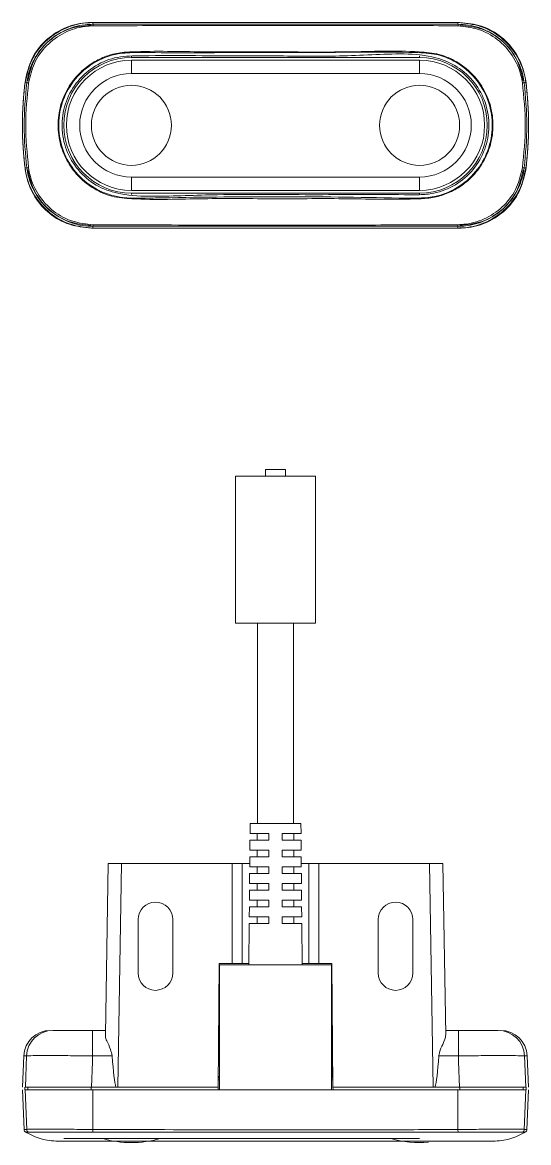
# Model space of a CAD drawing. Header units: millimetres. Extents: x 37 to 3702, y -325 to 1382.
# Drawn here: x 136.9 to 212.8, y 1214.2 to 1381.9 of the extents above; entities that cross this region are included whole.
import ezdxf

# ---------------------------------------------------------------- set-up
doc = ezdxf.new("R2010")
doc.units = ezdxf.units.MM
doc.layers.get('0').update_dxf_attribs({"lineweight": 20})

msp = doc.modelspace()

# ---------------------------------------------------------------- linework, layer by layer
at = {"color": 7, "linetype": 'Continuous', "lineweight": 20}
for p, q in [((150.91, 1381.9), (147.22, 1381.9)), ((147.46, 1381.89), (147.46, 1381.63)), ((147.46, 1381.89), (166.42, 1381.89)), ((166.2, 1381.92), (151.17, 1381.92)), ((166.2, 1381.92), (166.2, 1381.89)), ((166.2, 1381.92), (166.36, 1381.92)), ((166.36, 1381.89), (166.36, 1381.92)), ((166.36, 1381.92), (168.32, 1381.92)), ((183.22, 1381.89), (166.42, 1381.89)), ((168.58, 1381.89), (168.32, 1381.92)), ((181.32, 1381.92), (181.06, 1381.89)), ((181.32, 1381.92), (183.27, 1381.92)), ((183.22, 1381.89), (202.17, 1381.89)), ((183.27, 1381.89), (183.27, 1381.92)), ((183.43, 1381.92), (183.27, 1381.92)), ((183.43, 1381.89), (183.43, 1381.92)), ((198.47, 1381.92), (183.43, 1381.92)), ((202.41, 1381.9), (198.73, 1381.9)), ((202.17, 1381.89), (202.17, 1381.63)), ((153.22, 1376.9), (153.22, 1376.66)), ((196.42, 1376.66), (153.22, 1376.66)), ((153.22, 1376.26), (196.42, 1376.26)), ((153.22, 1374.26), (153.22, 1376.26)), ((196.42, 1376.9), (196.42, 1376.66)), ((196.42, 1374.26), (196.42, 1376.26)), ((153.22, 1374.26), (196.42, 1374.26)), ((137.28, 1372.91), (137.54, 1372.88)), ((212.35, 1372.91), (212.1, 1372.88)), ((137.28, 1360.1), (137.54, 1360.13)), ((212.35, 1360.1), (212.1, 1360.13)), ((153.22, 1358.76), (153.22, 1356.76)), ((153.22, 1358.76), (196.42, 1358.76)), ((196.42, 1358.76), (196.42, 1356.76)), ((153.22, 1356.76), (196.42, 1356.76)), ((153.22, 1356.36), (196.42, 1356.36)), ((153.22, 1356.36), (153.22, 1356.12)), ((196.42, 1356.36), (196.42, 1356.12)), ((147.22, 1351.12), (202.41, 1351.12)), ((147.46, 1351.12), (147.46, 1351.38)), ((202.17, 1351.12), (147.46, 1351.12)), ((202.17, 1351.12), (202.17, 1351.38)), ((168.82, 1313.96), (180.82, 1313.96)), ((168.82, 1313.96), (168.82, 1291.96)), ((176.32, 1314.96), (173.32, 1314.96)), ((173.32, 1313.96), (173.32, 1314.96)), ((176.32, 1313.96), (176.32, 1314.96)), ((180.82, 1313.96), (180.82, 1291.96)), ((168.82, 1291.96), (180.82, 1291.96)), ((172.12, 1291.96), (172.12, 1261.96)), ((177.52, 1261.96), (177.52, 1291.96)), ((171.01, 1261.96), (171, 1260.46)), ((178.63, 1261.96), (171.01, 1261.96)), ((178.64, 1260.46), (178.63, 1261.96)), ((173.82, 1260.46), (171, 1260.46)), ((172.07, 1260.46), (172.07, 1259.46)), ((173.82, 1259.46), (173.82, 1260.46)), ((175.82, 1260.46), (178.64, 1260.46)), ((175.82, 1260.46), (175.82, 1259.46)), ((177.57, 1259.46), (177.57, 1260.46)), ((170.99, 1259.46), (170.97, 1257.96)), ((173.82, 1259.46), (170.99, 1259.46)), ((175.82, 1259.46), (178.65, 1259.46)), ((178.66, 1257.96), (178.65, 1259.46)), ((170.97, 1256.96), (170.95, 1255.46)), ((173.82, 1257.96), (170.97, 1257.96)), ((173.82, 1256.96), (170.97, 1256.96)), ((172.07, 1257.96), (172.07, 1256.96)), ((173.82, 1256.96), (173.82, 1257.96)), ((175.82, 1257.96), (178.66, 1257.96)), ((175.82, 1257.96), (175.82, 1256.96)), ((175.82, 1256.96), (178.67, 1256.96)), ((177.57, 1256.96), (177.57, 1257.96)), ((178.68, 1255.46), (178.67, 1256.96)), ((149.31, 1230.29), (149.75, 1255.96)), ((149.75, 1255.96), (151.75, 1255.96)), ((151.75, 1255.96), (151.17, 1222.46)), ((151.75, 1255.96), (168.32, 1255.96)), ((168.32, 1240.96), (168.32, 1255.96)), ((168.32, 1255.96), (169.82, 1255.96)), ((169.82, 1255.96), (169.82, 1240.96)), ((169.82, 1255.96), (170.96, 1255.96)), ((173.82, 1255.46), (170.95, 1255.46)), ((172.07, 1255.46), (172.07, 1254.46)), ((173.82, 1254.46), (173.82, 1255.46)), ((175.82, 1255.46), (178.68, 1255.46)), ((175.82, 1255.46), (175.82, 1254.46)), ((177.57, 1254.46), (177.57, 1255.46)), ((178.68, 1255.96), (179.82, 1255.96)), ((179.82, 1240.96), (179.82, 1255.96)), ((179.82, 1255.96), (181.32, 1255.96)), ((181.32, 1255.96), (181.32, 1240.96)), ((181.32, 1255.96), (197.88, 1255.96)), ((198.47, 1222.46), (197.88, 1255.96)), ((197.88, 1255.96), (199.88, 1255.96)), ((199.88, 1255.96), (200.33, 1230.29)), ((170.94, 1254.46), (170.93, 1252.96)), ((173.82, 1254.46), (170.94, 1254.46)), ((175.82, 1254.46), (178.69, 1254.46)), ((178.7, 1252.96), (178.69, 1254.46)), ((170.92, 1251.96), (170.91, 1250.46)), ((173.82, 1251.96), (170.92, 1251.96)), ((173.82, 1252.96), (170.93, 1252.96)), ((172.07, 1252.96), (172.07, 1251.96)), ((173.82, 1251.96), (173.82, 1252.96)), ((175.82, 1252.96), (178.7, 1252.96)), ((175.82, 1252.96), (175.82, 1251.96)), ((175.82, 1251.96), (178.71, 1251.96)), ((177.57, 1251.96), (177.57, 1252.96)), ((178.73, 1250.46), (178.71, 1251.96)), ((173.82, 1250.46), (170.91, 1250.46)), ((172.07, 1250.46), (172.07, 1249.46)), ((173.82, 1249.46), (173.82, 1250.46)), ((175.82, 1250.46), (178.73, 1250.46)), ((175.82, 1250.46), (175.82, 1249.46)), ((177.57, 1249.46), (177.57, 1250.46)), ((170.9, 1249.46), (170.89, 1247.96)), ((173.82, 1249.46), (170.9, 1249.46)), ((175.82, 1249.46), (178.73, 1249.46)), ((178.75, 1247.96), (178.73, 1249.46)), ((154.22, 1247.56), (154.22, 1239.56)), ((159.42, 1239.56), (159.42, 1247.56)), ((170.88, 1246.96), (170.82, 1240.76)), ((173.82, 1246.96), (170.88, 1246.96)), ((173.82, 1247.96), (170.89, 1247.96)), ((172.07, 1247.96), (172.07, 1246.96)), ((173.82, 1246.96), (173.82, 1247.96)), ((175.82, 1247.96), (178.75, 1247.96)), ((175.82, 1247.96), (175.82, 1246.96)), ((175.82, 1246.96), (178.76, 1246.96)), ((177.57, 1246.96), (177.57, 1247.96)), ((178.81, 1240.76), (178.76, 1246.96)), ((190.22, 1247.56), (190.22, 1239.56)), ((195.42, 1239.56), (195.42, 1247.56)), ((166.2, 1222.46), (166.36, 1240.96)), ((166.36, 1240.96), (168.32, 1240.96)), ((166.42, 1222.06), (166.42, 1240.76)), ((183.22, 1240.76), (166.42, 1240.76)), ((169.82, 1240.96), (168.32, 1240.96)), ((169.82, 1240.96), (170.83, 1240.96)), ((178.81, 1240.96), (179.82, 1240.96)), ((181.32, 1240.96), (179.82, 1240.96)), ((181.32, 1240.96), (183.27, 1240.96)), ((183.22, 1222.06), (183.22, 1240.76)), ((183.43, 1222.46), (183.27, 1240.96)), ((166.42, 1237.96), (166.34, 1237.96)), ((183.22, 1237.96), (183.3, 1237.96)), ((147.4, 1227.13), (147.4, 1230.96)), ((147.4, 1230.96), (149.32, 1230.96)), ((200.32, 1230.96), (202.23, 1230.96)), ((202.23, 1227.13), (202.23, 1230.96)), ((166.42, 1228.56), (166.25, 1228.56)), ((183.38, 1228.56), (183.22, 1228.56)), ((183.32, 1228.56), (183.32, 1223.86)), ((137.08, 1227.13), (136.88, 1222.46)), ((137.49, 1227.13), (137.08, 1227.13)), ((137.32, 1222.46), (137.49, 1227.13)), ((150.34, 1227.13), (147.4, 1227.13)), ((183.4, 1226.65), (183.32, 1226.65)), ((202.23, 1227.13), (199.3, 1227.13)), ((212.15, 1227.13), (212.32, 1222.46)), ((212.55, 1227.13), (212.15, 1227.13)), ((212.76, 1222.46), (212.55, 1227.13)), ((166.21, 1223.86), (166.42, 1223.86)), ((166.42, 1223.56), (166.21, 1223.56)), ((166.42, 1224.06), (166.22, 1224.06)), ((166.32, 1224.06), (166.32, 1223.86)), ((183.22, 1223.86), (183.42, 1223.86)), ((183.42, 1223.56), (183.22, 1223.56)), ((136.88, 1222.06), (137.14, 1216.12)), ((137.26, 1222.46), (137.26, 1222.06)), ((137.28, 1222.06), (137.54, 1216.14)), ((137.7, 1222.46), (137.7, 1222.06)), ((147.21, 1222.46), (147.21, 1222.06)), ((147.46, 1222.06), (147.21, 1222.06)), ((150.91, 1222.46), (147.22, 1222.46)), ((147.46, 1222.06), (147.46, 1216.12)), ((147.46, 1222.06), (166.42, 1222.06)), ((151.17, 1222.46), (150.91, 1222.46)), ((166.2, 1222.46), (151.17, 1222.46)), ((166.2, 1222.46), (166.2, 1222.06)), ((183.22, 1222.06), (166.42, 1222.06)), ((183.22, 1222.06), (202.17, 1222.06)), ((198.47, 1222.46), (183.43, 1222.46)), ((183.44, 1222.06), (183.43, 1222.46)), ((198.73, 1222.46), (198.47, 1222.46)), ((202.41, 1222.46), (198.73, 1222.46)), ((202.17, 1222.06), (202.17, 1216.12)), ((202.43, 1222.06), (202.17, 1222.06)), ((202.43, 1222.46), (202.43, 1222.06)), ((211.94, 1222.46), (211.94, 1222.06)), ((212.35, 1222.06), (212.1, 1216.14)), ((212.38, 1222.06), (212.38, 1222.46)), ((212.49, 1216.12), (212.75, 1222.06)), ((137.14, 1216.12), (137.54, 1216.14)), ((153.22, 1214.76), (143.07, 1214.76)), ((147.46, 1215.71), (147.46, 1216.12)), ((196.42, 1214.76), (153.22, 1214.76)), ((202.17, 1216.12), (202.18, 1215.71)), ((212.25, 1215.72), (211.83, 1215.72))]:
    msp.add_line(p, q, dxfattribs=at)
at = {"color": 7, "linetype": 'Continuous', "lineweight": 20, "flags": 128}
for points in [[(147.4, 1227.13), (147.37, 1226.24), (147.22, 1222.46)], [(202.41, 1222.46), (202.27, 1226.24), (202.23, 1227.13)]]:
    msp.add_lwpolyline(points, dxfattribs=at)
at = {"color": 7, "linetype": 'Continuous', "lineweight": 20}
for centre in [(153.22, 1366.51), (196.42, 1366.51)]:
    msp.add_circle(centre, 6, dxfattribs=at)
for centre, radius, start, end in [((150.6, 1381.43), 3.14, 176.2347, 180.513), ((199.04, 1381.43), 3.14, 359.4869, 3.766), ((153.22, 1366.51), 10.15, 90, 270), ((153.22, 1366.51), 9.75, 90, 270), ((196.42, 1366.51), 10.15, 270, 90), ((196.42, 1366.51), 9.75, 270, 90), ((153.22, 1366.51), 7.75, 90, 270), ((196.42, 1366.51), 7.75, 270, 90), ((188.25, 1366.51), 51.37, 172.5009, 187.4991), ((188.22, 1366.51), 51.34, 172.8324, 187.1676), ((137, 1366.72), 6.18, 82.5014, 84.9767), ((212.64, 1366.72), 6.18, 95.0242, 97.4985), ((161.39, 1366.51), 51.37, 352.5009, 7.4991), ((161.42, 1366.51), 51.34, 352.8324, 7.1676), ((137, 1366.29), 6.18, 275.0242, 277.4985), ((212.64, 1366.29), 6.18, 262.5014, 264.9767), ((150.6, 1351.59), 3.14, 179.4869, 183.766), ((199.03, 1351.59), 3.14, 356.2347, 0.513), ((156.82, 1247.56), 2.6, 0, 180), ((192.82, 1247.56), 2.6, 0, 180), ((156.82, 1239.56), 2.6, 180, 0), ((192.82, 1239.56), 2.6, 180, 0), ((166.81, 1235.26), 0.5, 142.3082, 179.5), ((166.41, 1234.88), 0.392, 89.0896, 104.4853), ((182.82, 1235.26), 0.5, 0.5, 37.6918), ((183.22, 1234.88), 0.392, 75.5147, 90.9104), ((141.08, 1226.96), 4, 90, 177.5), ((141.47, 1226.98), 3.98, 90.2175, 177.7421), ((208.17, 1226.98), 3.98, 2.2579, 89.7825), ((208.56, 1226.96), 4, 2.5, 90), ((166.4, 1228.4), 0.674, 88.4619, 102.0216), ((166.38, 1228.3), 0.744, 86.8564, 99.1121), ((183.24, 1228.4), 0.674, 77.9784, 91.5381), ((183.26, 1228.3), 0.744, 80.8879, 93.1436), ((137.64, 1216.14), 0.5, 182.4311, 239.0495), ((138.04, 1216.16), 0.501, 182.4726, 242.0049), ((153.22, 1229.76), 15.6, 254.0576, 285.9424), ((196.42, 1229.76), 15.6, 254.0576, 274.9363), ((211.6, 1216.16), 0.501, 297.9951, 357.5274), ((211.99, 1216.14), 0.5, 300.9549, 357.5239)]:
    msp.add_arc(centre, radius, start, end, dxfattribs=at)
for centre, major_axis, ratio, start_param, end_param in [((151.17, 1379.92), (2, 0), 0.999848, 1.570796, 1.703046), ((198.47, 1379.92), (-2, 0), 0.999848, 4.58014, 4.712389), ((165.76, 1229.06), (1, 0), 0.5, 5.231641, 5.431198), ((183.88, 1229.06), (1, 0), 0.5, 3.99358, 4.193137), ((151.96, 1267.87), (0.8, 45.81), 0.043654, 2.667201, 3.010107), ((197.67, 1267.87), (-0.8, 45.81), 0.043654, 3.273078, 3.615984)]:
    msp.add_ellipse(centre, major_axis=major_axis, ratio=ratio, start_param=start_param, end_param=end_param, dxfattribs=at)
for points, knots in [([(137.28, 1372.91), (137.54, 1374.04), (138.05, 1376.31), (140.19, 1379.13), (143.06, 1381.12), (145.66, 1381.84), (147.13, 1381.88), (147.46, 1381.89)], [0, 0, 0, 0, 0.233384, 0.46678, 0.699911, 0.933078, 1, 1, 1, 1]), ([(137.32, 1373.21), (137.57, 1374.31), (138.08, 1376.51), (140.18, 1379.25), (142.99, 1381.17), (145.5, 1381.85), (146.92, 1381.89), (147.22, 1381.9)], [0, 0, 0, 0, 0.234298, 0.468605, 0.702719, 0.936792, 1, 1, 1, 1]), ([(137.54, 1372.88), (137.54, 1372.88), (137.67, 1373.92), (138.28, 1376.04), (140.2, 1378.78), (142.97, 1380.79), (145.55, 1381.55), (147.07, 1381.63), (147.46, 1381.63), (147.46, 1381.63)], [0, 0, 0, 0, 0.0000042, 0.2180712, 0.4513332, 0.6842695, 0.9172172, 0.9999958, 1, 1, 1, 1]), ([(147.21, 1381.52), (146.05, 1381.4), (143.75, 1381.15), (140.76, 1379.28), (138.51, 1376.56), (137.97, 1374.31), (137.7, 1373.18)], [0, 0, 0, 0, 0.249986, 0.499908, 0.749792, 1, 1, 1, 1]), ([(147.46, 1381.4), (147.07, 1381.38), (145.6, 1381.3), (143.1, 1380.51), (140.43, 1378.57), (138.51, 1375.91), (138.03, 1373.85), (137.8, 1372.85)], [0, 0, 0, 0, 0.083038, 0.316192, 0.548943, 0.781924, 1, 1, 1, 1]), ([(147.46, 1381.63), (154.62, 1381.63), (168.92, 1381.63), (187.16, 1381.63), (198.24, 1381.63), (202.17, 1381.63)], [0, 0, 0, 0, 0.392261, 0.784522, 1, 1, 1, 1]), ([(202.18, 1381.4), (200.21, 1381.42), (196.28, 1381.45), (186.85, 1381.43), (174.98, 1381.44), (160.67, 1381.45), (151.86, 1381.42), (147.46, 1381.4)], [0, 0, 0, 0, 0.107768, 0.215548, 0.517018, 0.758508, 1, 1, 1, 1]), ([(202.17, 1381.89), (203.33, 1381.78), (205.63, 1381.55), (208.71, 1379.78), (211.03, 1377.18), (212.07, 1374.7), (212.3, 1373.24), (212.35, 1372.91)], [0, 0, 0, 0, 0.233402, 0.466818, 0.699948, 0.933041, 1, 1, 1, 1]), ([(202.17, 1381.63), (202.17, 1381.63), (203.22, 1381.63), (205.4, 1381.29), (208.36, 1379.73), (210.69, 1377.23), (211.77, 1374.77), (212.05, 1373.28), (212.1, 1372.88), (212.1, 1372.88)], [0, 0, 0, 0, 0.000004, 0.218076, 0.451186, 0.684088, 0.917001, 0.999996, 1, 1, 1, 1]), ([(211.83, 1372.85), (211.76, 1373.23), (211.51, 1374.68), (210.43, 1377.07), (208.18, 1379.48), (205.31, 1381.06), (203.2, 1381.29), (202.18, 1381.4)], [0, 0, 0, 0, 0.083044, 0.315793, 0.548421, 0.781453, 1, 1, 1, 1]), ([(202.41, 1381.9), (203.54, 1381.79), (205.78, 1381.57), (208.78, 1379.84), (211.04, 1377.31), (212.05, 1374.91), (212.27, 1373.51), (212.32, 1373.21)], [0, 0, 0, 0, 0.234298, 0.468605, 0.702719, 0.936792, 1, 1, 1, 1]), ([(211.94, 1373.18), (211.67, 1374.31), (211.13, 1376.56), (208.88, 1379.28), (205.89, 1381.15), (203.58, 1381.39), (202.43, 1381.52)], [0, 0, 0, 0, 0.2499858, 0.499908, 0.7497922, 1, 1, 1, 1]), ([(174.85, 1377.51), (178.46, 1377.48), (185.62, 1377.42), (193.79, 1377.75), (199.33, 1377.28), (202.03, 1376.1), (204.29, 1374.36), (206.03, 1372.1), (207.16, 1369.42), (207.55, 1366.51), (207.16, 1363.59), (206.03, 1360.92), (204.43, 1358.84), (202.62, 1357.34), (200.73, 1356.32), (198.62, 1355.63), (193.55, 1355.32), (185.61, 1355.59), (174.82, 1355.46), (164.03, 1355.61), (155.85, 1355.26), (150.3, 1355.73), (147.6, 1356.91), (145.34, 1358.65), (143.6, 1360.92), (142.48, 1363.59), (142.09, 1366.51), (142.48, 1369.42), (143.6, 1372.1), (145.2, 1374.17), (147.02, 1375.68), (148.9, 1376.7), (151.02, 1377.38), (156.09, 1377.69), (164.03, 1377.43), (171.21, 1377.51), (174.84, 1377.51), (174.85, 1377.51)], [0, 0, 0, 0, 0.069696, 0.138339, 0.157946, 0.176338, 0.194408, 0.212473, 0.230898, 0.249766, 0.268634, 0.287059, 0.305124, 0.318688, 0.332377, 0.346246, 0.361265, 0.430008, 0.499802, 0.569596, 0.638339, 0.657946, 0.676338, 0.694408, 0.712473, 0.730898, 0.749766, 0.768634, 0.787059, 0.805124, 0.818688, 0.832377, 0.846246, 0.861265, 0.930008, 0.999802, 1, 1, 1, 1]), ([(174.82, 1377.4), (175.15, 1377.4), (176.82, 1377.4), (183.82, 1377.38), (191.51, 1377.59), (199.17, 1377.27), (202.45, 1375.82), (205.19, 1373.31), (206.95, 1370.02), (207.52, 1366.34), (206.83, 1362.67), (204.98, 1359.44), (202.16, 1357.01), (199.01, 1355.75), (196.01, 1355.56), (182.08, 1355.87), (168.11, 1355.88), (154.18, 1355.56), (151.19, 1355.65), (147.98, 1356.72), (145.04, 1359.01), (143.01, 1362.14), (142.14, 1365.76), (142.52, 1369.47), (144.1, 1372.84), (146.71, 1375.49), (149.82, 1377.06), (152.99, 1377.45), (159.67, 1377.32), (166.95, 1377.41), (173.26, 1377.4), (174.82, 1377.4)], [0, 0, 0, 0, 0.006471, 0.032357, 0.135897, 0.156416, 0.180069, 0.203755, 0.227399, 0.251086, 0.274716, 0.298403, 0.322064, 0.345727, 0.362781, 0.379938, 0.616517, 0.633607, 0.650629, 0.674295, 0.697956, 0.721623, 0.745287, 0.768946, 0.792617, 0.816285, 0.839953, 0.858653, 0.877532, 0.969736, 1, 1, 1, 1]), ([(174.82, 1376.9), (174.48, 1376.9), (172.82, 1376.9), (165.82, 1376.89), (158.56, 1377.01), (152.02, 1376.86), (149.69, 1376.42), (147.01, 1375.09), (144.52, 1372.55), (143.01, 1369.33), (142.65, 1365.79), (143.48, 1362.34), (145.41, 1359.36), (148.22, 1357.15), (152.04, 1355.98), (156.44, 1355.82), (161.28, 1355.98), (169.18, 1356.23), (180.14, 1356.04), (190.22, 1356.19), (196.35, 1356.08), (198.99, 1356.28), (201.89, 1357.45), (204.58, 1359.76), (206.36, 1362.85), (207.01, 1366.34), (206.46, 1369.86), (204.79, 1372.99), (202.17, 1375.41), (198.48, 1376.92), (194.07, 1377.29), (189.24, 1377.07), (182.82, 1376.8), (178.01, 1376.86), (174.82, 1376.9)], [0, 0, 0, 0, 0.006603, 0.033016, 0.138667, 0.150547, 0.162387, 0.185429, 0.208471, 0.231515, 0.254548, 0.277586, 0.300626, 0.323662, 0.346702, 0.378543, 0.410552, 0.442567, 0.535096, 0.627626, 0.642205, 0.656705, 0.679741, 0.702778, 0.725835, 0.748842, 0.771901, 0.79492, 0.817979, 0.841007, 0.872687, 0.904734, 0.936797, 1, 1, 1, 1]), ([(137.54, 1360.13), (137.34, 1362.24), (136.94, 1366.49), (137.34, 1370.74), (137.54, 1372.88)], [0, 0, 0, 0, 0.496084, 1, 1, 1, 1]), ([(137.8, 1372.85), (137.59, 1370.76), (137.17, 1366.53), (137.59, 1362.3), (137.8, 1360.16)], [0, 0, 0, 0, 0.495408, 1, 1, 1, 1]), ([(211.83, 1360.16), (212.04, 1362.26), (212.47, 1366.49), (212.04, 1370.72), (211.83, 1372.85)], [0, 0, 0, 0, 0.495408, 1, 1, 1, 1]), ([(212.1, 1372.88), (212.29, 1370.77), (212.69, 1366.52), (212.3, 1362.27), (212.1, 1360.13)], [0, 0, 0, 0, 0.496084, 1, 1, 1, 1]), ([(147.46, 1351.12), (146.31, 1351.23), (144, 1351.46), (140.93, 1353.23), (138.6, 1355.83), (137.56, 1358.32), (137.33, 1359.78), (137.28, 1360.1)], [0, 0, 0, 0, 0.233402, 0.466818, 0.699948, 0.933041, 1, 1, 1, 1]), ([(147.22, 1351.12), (146.1, 1351.23), (143.85, 1351.45), (140.86, 1353.17), (138.59, 1355.7), (137.59, 1358.1), (137.36, 1359.5), (137.32, 1359.8)], [0, 0, 0, 0, 0.234298, 0.468605, 0.702719, 0.936792, 1, 1, 1, 1]), ([(147.46, 1351.38), (147.46, 1351.38), (146.42, 1351.38), (144.24, 1351.72), (141.27, 1353.28), (138.94, 1355.78), (137.87, 1358.24), (137.59, 1359.74), (137.54, 1360.13), (137.54, 1360.13)], [0, 0, 0, 0, 0.0000042, 0.2180756, 0.4511855, 0.6840883, 0.9170008, 0.9999958, 1, 1, 1, 1]), ([(137.7, 1359.83), (137.97, 1358.71), (138.51, 1356.46), (140.76, 1353.74), (143.75, 1351.86), (146.05, 1351.62), (147.21, 1351.5)], [0, 0, 0, 0, 0.249986, 0.499908, 0.749792, 1, 1, 1, 1]), ([(137.8, 1360.16), (137.87, 1359.78), (138.12, 1358.33), (139.2, 1355.94), (141.45, 1353.53), (144.33, 1351.95), (146.44, 1351.72), (147.46, 1351.61)], [0, 0, 0, 0, 0.083044, 0.315793, 0.548421, 0.781453, 1, 1, 1, 1]), ([(212.1, 1360.13), (212.1, 1360.13), (211.97, 1359.1), (211.35, 1356.97), (209.44, 1354.23), (206.66, 1352.23), (204.08, 1351.47), (202.57, 1351.38), (202.17, 1351.38), (202.17, 1351.38)], [0, 0, 0, 0, 0.000004, 0.218071, 0.451333, 0.684269, 0.917217, 0.999996, 1, 1, 1, 1]), ([(212.35, 1360.1), (212.1, 1358.97), (211.58, 1356.71), (209.44, 1353.88), (206.57, 1351.9), (203.98, 1351.17), (202.5, 1351.13), (202.17, 1351.12)], [0, 0, 0, 0, 0.233384, 0.46678, 0.699911, 0.933078, 1, 1, 1, 1]), ([(202.18, 1351.61), (202.56, 1351.64), (204.04, 1351.72), (206.54, 1352.5), (209.21, 1354.44), (211.13, 1357.1), (211.6, 1359.16), (211.83, 1360.16)], [0, 0, 0, 0, 0.083038, 0.316192, 0.548943, 0.781924, 1, 1, 1, 1]), ([(212.32, 1359.8), (212.06, 1358.7), (211.55, 1356.5), (209.45, 1353.76), (206.64, 1351.85), (204.13, 1351.16), (202.72, 1351.12), (202.41, 1351.12)], [0, 0, 0, 0, 0.234298, 0.468605, 0.702719, 0.936792, 1, 1, 1, 1]), ([(202.43, 1351.5), (203.58, 1351.62), (205.88, 1351.86), (208.87, 1353.73), (211.13, 1356.45), (211.67, 1358.71), (211.94, 1359.83)], [0, 0, 0, 0, 0.2499858, 0.499908, 0.7497922, 1, 1, 1, 1]), ([(147.46, 1351.61), (151.39, 1351.6), (160.82, 1351.56), (174.65, 1351.58), (188.96, 1351.56), (197.77, 1351.6), (202.18, 1351.61)], [0, 0, 0, 0, 0.215547, 0.517017, 0.758508, 1, 1, 1, 1]), ([(202.17, 1351.38), (198.59, 1351.38), (191.44, 1351.38), (177.13, 1351.38), (164.44, 1351.38), (153.36, 1351.38), (149.43, 1351.38), (147.46, 1351.38)], [0, 0, 0, 0, 0.196126, 0.392261, 0.784522, 0.89226, 1, 1, 1, 1]), ([(141.45, 1230.96), (141.48, 1230.96), (141.62, 1230.96), (142.22, 1230.96), (143.58, 1230.96), (145.38, 1230.96), (146.73, 1230.96), (147.4, 1230.96)], [0, 0, 0, 0, 0.066036, 0.2994, 0.532808, 0.766408, 1, 1, 1, 1]), ([(150.34, 1227.13), (150.26, 1227.47), (150.08, 1228.3), (149.55, 1229.27), (149.32, 1229.96), (149.31, 1230.22), (149.31, 1230.29)], [0, 0, 0, 0, 0.26255, 0.656161, 0.910826, 1, 1, 1, 1]), ([(200.33, 1230.29), (200.3, 1230.08), (200.22, 1229.59), (199.75, 1228.6), (199.36, 1227.72), (199.31, 1227.2), (199.3, 1227.13)], [0, 0, 0, 0, 0.261311, 0.596941, 0.948558, 1, 1, 1, 1]), ([(202.23, 1230.96), (202.42, 1230.96), (203.28, 1230.96), (204.8, 1230.96), (206.48, 1230.96), (207.73, 1230.96), (208.03, 1230.96), (208.18, 1230.96)], [0, 0, 0, 0, 0.066036, 0.2994, 0.532808, 0.766408, 1, 1, 1, 1]), ([(147.4, 1227.13), (146.28, 1227.15), (144.03, 1227.18), (141.04, 1227.2), (138.77, 1227.19), (137.76, 1227.16), (137.54, 1227.14), (137.49, 1227.13)], [0, 0, 0, 0, 0.23356, 0.467187, 0.700629, 0.933981, 1, 1, 1, 1]), ([(212.15, 1227.13), (211.89, 1227.15), (211.39, 1227.18), (209.3, 1227.2), (206.5, 1227.19), (203.98, 1227.16), (202.55, 1227.14), (202.23, 1227.13)], [0, 0, 0, 0, 0.2335599, 0.4671868, 0.7006287, 0.933981, 1, 1, 1, 1]), ([(137.28, 1222.06), (137.54, 1222.06), (138.05, 1222.06), (140.19, 1222.06), (143.06, 1222.06), (145.66, 1222.06), (147.13, 1222.06), (147.46, 1222.06)], [0, 0, 0, 0, 0.233384, 0.46678, 0.699911, 0.933078, 1, 1, 1, 1]), ([(137.32, 1222.46), (137.57, 1222.46), (138.08, 1222.46), (140.18, 1222.46), (142.99, 1222.46), (145.5, 1222.46), (146.92, 1222.46), (147.22, 1222.46)], [0, 0, 0, 0, 0.2342978, 0.4686046, 0.7027194, 0.9367922, 1, 1, 1, 1]), ([(147.21, 1222.06), (146.05, 1222.06), (143.75, 1222.06), (140.76, 1222.06), (138.51, 1222.06), (137.97, 1222.06), (137.7, 1222.06)], [0, 0, 0, 0, 0.249986, 0.499908, 0.749792, 1, 1, 1, 1]), ([(202.17, 1222.06), (203.33, 1222.06), (205.63, 1222.06), (208.71, 1222.06), (211.03, 1222.06), (212.07, 1222.06), (212.3, 1222.06), (212.35, 1222.06)], [0, 0, 0, 0, 0.233402, 0.466818, 0.699948, 0.933041, 1, 1, 1, 1]), ([(202.41, 1222.46), (203.54, 1222.46), (205.78, 1222.46), (208.78, 1222.46), (211.04, 1222.46), (212.05, 1222.46), (212.27, 1222.46), (212.32, 1222.46)], [0, 0, 0, 0, 0.234298, 0.468605, 0.702719, 0.936792, 1, 1, 1, 1]), ([(137.8, 1215.72), (137.52, 1215.72), (137.24, 1215.71), (137.38, 1215.72), (137.38, 1215.72)], [0, 0, 0, 0, 0.990748, 1, 1, 1, 1]), ([(137.33, 1215.75), (138.09, 1215.35), (139.63, 1214.54), (141.35, 1214.42), (142.22, 1214.36)], [0, 0, 0, 0, 0.49981, 1, 1, 1, 1]), ([(137.54, 1216.14), (137.54, 1216.14), (137.67, 1216.15), (138.28, 1216.16), (140.2, 1216.17), (142.97, 1216.16), (145.55, 1216.14), (147.07, 1216.12), (147.46, 1216.12), (147.46, 1216.12)], [0, 0, 0, 0, 0.0000042, 0.2180712, 0.4513332, 0.6842695, 0.9172172, 0.9999958, 1, 1, 1, 1]), ([(147.46, 1215.71), (147.07, 1215.72), (145.6, 1215.72), (143.1, 1215.73), (140.43, 1215.73), (138.51, 1215.73), (138.03, 1215.72), (137.8, 1215.72)], [0, 0, 0, 0, 0.0830377, 0.3161923, 0.5489431, 0.7819244, 1, 1, 1, 1]), ([(147.46, 1216.12), (154.62, 1216.1), (168.92, 1216.08), (187.16, 1216.07), (198.24, 1216.1), (202.17, 1216.12)], [0, 0, 0, 0, 0.392261, 0.784522, 1, 1, 1, 1]), ([(202.18, 1215.71), (200.21, 1215.71), (196.28, 1215.71), (186.85, 1215.71), (174.98, 1215.71), (160.67, 1215.71), (151.86, 1215.71), (147.46, 1215.71)], [0, 0, 0, 0, 0.107768, 0.215548, 0.517018, 0.758508, 1, 1, 1, 1]), ([(202.17, 1216.12), (202.17, 1216.12), (203.22, 1216.13), (205.4, 1216.15), (208.36, 1216.16), (210.69, 1216.17), (211.77, 1216.16), (212.05, 1216.15), (212.1, 1216.14), (212.1, 1216.14)], [0, 0, 0, 0, 0.000004, 0.218076, 0.451186, 0.684088, 0.917001, 0.999996, 1, 1, 1, 1]), ([(211.83, 1215.72), (211.76, 1215.72), (211.51, 1215.73), (210.43, 1215.73), (208.18, 1215.73), (205.31, 1215.72), (203.2, 1215.72), (202.18, 1215.71)], [0, 0, 0, 0, 0.083044, 0.315793, 0.548421, 0.781453, 1, 1, 1, 1]), ([(207.42, 1214.36), (208.28, 1214.42), (210.01, 1214.54), (211.54, 1215.35), (212.31, 1215.75)], [0, 0, 0, 0, 0.50019, 1, 1, 1, 1]), ([(212.1, 1216.14), (212.36, 1216.13), (212.62, 1216.11), (212.49, 1216.12), (212.49, 1216.12)], [0, 0, 0, 0, 0.992168, 1, 1, 1, 1]), ([(142.22, 1214.36), (142.29, 1214.36), (142.44, 1214.36), (143.61, 1214.36), (145.2, 1214.36), (147.02, 1214.36), (148.9, 1214.36), (151.02, 1214.36), (156.09, 1214.36), (164.03, 1214.36), (171.21, 1214.36), (174.84, 1214.36), (174.85, 1214.36)], [0, 0, 0, 0, 0.075401, 0.149034, 0.221224, 0.275428, 0.330134, 0.385557, 0.445579, 0.720293, 0.999209, 1, 1, 1, 1]), ([(174.85, 1214.36), (178.46, 1214.36), (185.62, 1214.36), (193.79, 1214.36), (199.33, 1214.36), (202.03, 1214.36), (204.29, 1214.36), (206.02, 1214.36), (207.19, 1214.36), (207.34, 1214.36), (207.42, 1214.36)], [0, 0, 0, 0, 0.279045, 0.553875, 0.632375, 0.706012, 0.778362, 0.850687, 0.924457, 1, 1, 1, 1])]:
    msp.add_open_spline(points, degree=3, knots=knots, dxfattribs=at)

doc.saveas('drawing.dxf')
